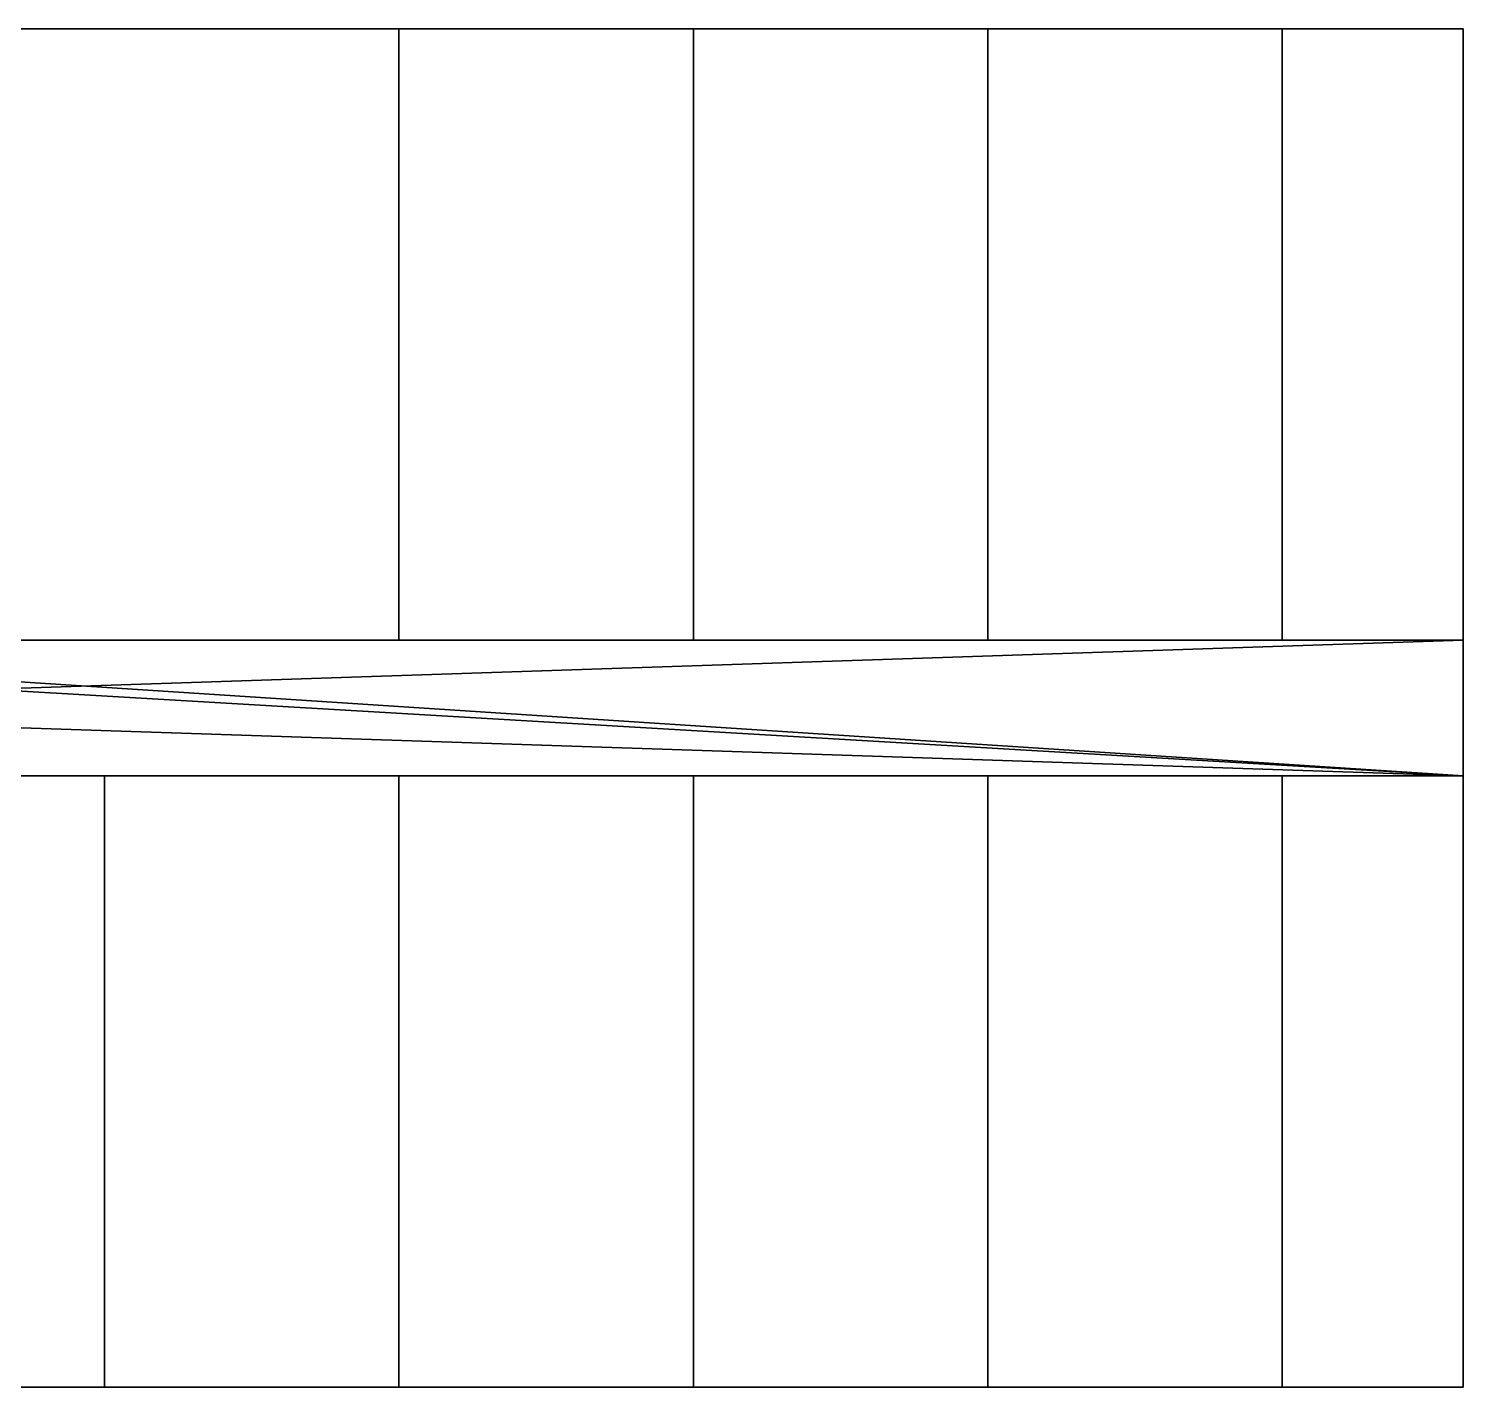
# Model space of a CAD drawing. Header units: metres. Extents: x -23.1 to 54.9, y -1.1 to 18.3.
# Drawn here: x 35.6 to 54.91, y 0.05 to 18.34 of the extents above; entities that cross this region are included whole.
import ezdxf

# ---------------------------------------------------------------- set-up
doc = ezdxf.new("R2010")
doc.units = ezdxf.units.M

msp = doc.modelspace()

# ---------------------------------------------------------------- linework, layer by layer
at = {"layer": 'CORRIDORFLR1', "color": 8}
for points in [[(54.9133, 8.279), (0.0487, 8.279), (0.0487, 10.1078)], [(54.9133, 8.279), (0.0487, 10.1078), (23.8231, 10.1078)], [(26.8711, 10.1078), (54.9133, 8.279), (23.8231, 10.1078)], [(26.8711, 10.1078), (54.9133, 10.1078), (54.9133, 8.279)], [(54.9133, 8.279), (23.8231, 8.279), (0.0487, 8.279)], [(54.9133, 8.279), (26.8711, 8.279), (23.8231, 8.279)]]:
    msp.add_3dface(points, dxfattribs=at)
at = {"layer": 'CORRIDORFLR1', "color": 15}
for points in [[(0.0487, 8.279, 3.3528), (54.9133, 8.279, 3.3528), (54.9133, 10.1078, 3.3528)], [(0.0487, 8.279, 3.3528), (54.9133, 10.1078, 3.3528), (26.8711, 10.1078, 3.3528)]]:
    msp.add_3dface(points, dxfattribs=at)
at = {"layer": 'CORRIDORFLR1', "color": 43}
for points in [[(40.5871, 10.1078, 3.3528), (40.5871, 10.1078), (28.6999, 10.1078), (28.6999, 10.1078, 3.3528)], [(44.5495, 10.1078, 3.3528), (44.5495, 10.1078), (40.5871, 10.1078), (40.5871, 10.1078, 3.3528)], [(48.5119, 10.1078, 3.3528), (48.5119, 10.1078), (44.5495, 10.1078), (44.5495, 10.1078, 3.3528)], [(52.4743, 10.1078, 3.3528), (52.4743, 10.1078), (48.5119, 10.1078), (48.5119, 10.1078, 3.3528)], [(54.9133, 10.1078, 3.3528), (54.9133, 10.1078), (52.4743, 10.1078), (52.4743, 10.1078, 3.3528)], [(54.9133, 8.279, 3.3528), (54.9133, 8.279), (54.9133, 10.1078), (54.9133, 10.1078, 3.3528)], [(26.8711, 8.279, 3.3528), (26.8711, 8.279), (36.6247, 8.279), (36.6247, 8.279, 3.3528)], [(36.6247, 8.279, 3.3528), (36.6247, 8.279), (40.5871, 8.279), (40.5871, 8.279, 3.3528)], [(40.5871, 8.279, 3.3528), (40.5871, 8.279), (44.5495, 8.279), (44.5495, 8.279, 3.3528)], [(44.5495, 8.279, 3.3528), (44.5495, 8.279), (48.5119, 8.279), (48.5119, 8.279, 3.3528)], [(48.5119, 8.279, 3.3528), (48.5119, 8.279), (52.4743, 8.279), (52.4743, 8.279, 3.3528)], [(52.4743, 8.279, 3.3528), (52.4743, 8.279), (54.9133, 8.279), (54.9133, 8.279, 3.3528)]]:
    msp.add_3dface(points, dxfattribs=at)
at = {"layer": 'CORRIDORFLR1', "color": 143}
msp.add_3dface([(54.913, 8.6238, 2.5508), (54.913, 8.6238, 0.1924), (54.913, 9.763, 0.1924), (54.913, 9.763, 2.5508)], dxfattribs=at)
at = {"layer": 'CORRIDORFLR2', "color": 8}
for points in [[(54.9133, 8.279, 3.3528), (0.0487, 8.279, 3.3528), (0.0487, 10.1078, 3.3528)], [(54.9133, 8.279, 3.3528), (0.0487, 10.1078, 3.3528), (23.8231, 10.1078, 3.3528)], [(26.8711, 10.1078, 3.3528), (54.9133, 8.279, 3.3528), (23.8231, 10.1078, 3.3528)], [(26.8711, 10.1078, 3.3528), (54.9133, 10.1078, 3.3528), (54.9133, 8.279, 3.3528)]]:
    msp.add_3dface(points, dxfattribs=at)
at = {"layer": 'CORRIDORFLR2', "color": 15}
for points in [[(0.0487, 8.279, 6.096), (54.9133, 8.279, 6.096), (54.9133, 10.1078, 6.096)], [(0.0487, 8.279, 6.096), (54.9133, 10.1078, 6.096), (26.8711, 10.1078, 6.096)]]:
    msp.add_3dface(points, dxfattribs=at)
at = {"layer": 'CORRIDORFLR2', "color": 43}
for points in [[(48.5119, 10.1078, 6.096), (48.5119, 10.1078, 3.3528), (32.6623, 10.1078, 3.3528), (32.6623, 10.1078, 6.096)], [(52.4743, 10.1078, 6.096), (52.4743, 10.1078, 3.3528), (48.5119, 10.1078, 3.3528), (48.5119, 10.1078, 6.096)], [(54.9133, 10.1078, 6.096), (54.9133, 10.1078, 3.3528), (52.4743, 10.1078, 3.3528), (52.4743, 10.1078, 6.096)], [(54.9133, 8.279, 6.096), (54.9133, 8.279, 3.3528), (54.9133, 10.1078, 3.3528), (54.9133, 10.1078, 6.096)], [(32.6623, 8.279, 6.096), (32.6623, 8.279, 3.3528), (48.5119, 8.279, 3.3528), (48.5119, 8.279, 6.096)], [(48.5119, 8.279, 6.096), (48.5119, 8.279, 3.3528), (52.4743, 8.279, 3.3528), (52.4743, 8.279, 6.096)], [(52.4743, 8.279, 6.096), (52.4743, 8.279, 3.3528), (54.9133, 8.279, 3.3528), (54.9133, 8.279, 6.096)]]:
    msp.add_3dface(points, dxfattribs=at)
at = {"layer": 'CORRIDORFLR2', "color": 143}
msp.add_3dface([(54.913, 8.7317, 5.6128), (54.913, 8.7317, 4.1928), (54.913, 9.6551, 4.1928), (54.913, 9.6551, 5.6128)], dxfattribs=at)
at = {"layer": 'CORRIDORFLR3', "color": 8}
for points in [[(54.9133, 8.279, 6.096), (0.0487, 8.279, 6.096), (0.0487, 10.1078, 6.096)], [(54.9133, 8.279, 6.096), (0.0487, 10.1078, 6.096), (23.8231, 10.1078, 6.096)], [(26.8711, 10.1078, 6.096), (54.9133, 8.279, 6.096), (23.8231, 10.1078, 6.096)], [(26.8711, 10.1078, 6.096), (54.9133, 10.1078, 6.096), (54.9133, 8.279, 6.096)]]:
    msp.add_3dface(points, dxfattribs=at)
at = {"layer": 'CORRIDORFLR3', "color": 15}
for points in [[(0.0487, 8.279, 8.8392), (54.9133, 8.279, 8.8392), (54.9133, 10.1078, 8.8392)], [(0.0487, 8.279, 8.8392), (54.9133, 10.1078, 8.8392), (26.8711, 10.1078, 8.8392)]]:
    msp.add_3dface(points, dxfattribs=at)
at = {"layer": 'CORRIDORFLR3', "color": 43}
for points in [[(48.5119, 10.1078, 8.8392), (48.5119, 10.1078, 6.096), (32.6623, 10.1078, 6.096), (32.6623, 10.1078, 8.8392)], [(52.4743, 10.1078, 8.8392), (52.4743, 10.1078, 6.096), (48.5119, 10.1078, 6.096), (48.5119, 10.1078, 8.8392)], [(54.9133, 10.1078, 8.8392), (54.9133, 10.1078, 6.096), (52.4743, 10.1078, 6.096), (52.4743, 10.1078, 8.8392)], [(54.9133, 8.279, 8.8392), (54.9133, 8.279, 6.096), (54.9133, 10.1078, 6.096), (54.9133, 10.1078, 8.8392)], [(32.6623, 8.279, 8.8392), (32.6623, 8.279, 6.096), (48.5119, 8.279, 6.096), (48.5119, 8.279, 8.8392)], [(48.5119, 8.279, 8.8392), (48.5119, 8.279, 6.096), (52.4743, 8.279, 6.096), (52.4743, 8.279, 8.8392)], [(52.4743, 8.279, 8.8392), (52.4743, 8.279, 6.096), (54.9133, 8.279, 6.096), (54.9133, 8.279, 8.8392)]]:
    msp.add_3dface(points, dxfattribs=at)
at = {"layer": 'CORRIDORFLR3', "color": 143}
msp.add_3dface([(54.913, 8.7317, 8.356), (54.913, 8.7317, 6.936), (54.913, 9.6551, 6.936), (54.913, 9.6551, 8.356)], dxfattribs=at)
at = {"layer": 'CORRIDORFLR4', "color": 8}
for points in [[(54.9133, 8.279, 8.8392), (0.0487, 8.279, 8.8392), (0.0487, 10.1078, 8.8392)], [(54.9133, 8.279, 8.8392), (0.0487, 10.1078, 8.8392), (23.8231, 10.1078, 8.8392)], [(26.8711, 10.1078, 8.8392), (54.9133, 8.279, 8.8392), (23.8231, 10.1078, 8.8392)], [(26.8711, 10.1078, 8.8392), (54.9133, 10.1078, 8.8392), (54.9133, 8.279, 8.8392)]]:
    msp.add_3dface(points, dxfattribs=at)
at = {"layer": 'CORRIDORFLR4', "color": 15}
for points in [[(0.0487, 8.279, 11.5824), (54.9133, 8.279, 11.5824), (54.9133, 10.1078, 11.5824)], [(0.0487, 8.279, 11.5824), (54.9133, 10.1078, 11.5824), (26.8711, 10.1078, 11.5824)]]:
    msp.add_3dface(points, dxfattribs=at)
at = {"layer": 'CORRIDORFLR4', "color": 43}
for points in [[(48.5119, 10.1078, 11.5824), (48.5119, 10.1078, 8.8392), (32.6623, 10.1078, 8.8392), (32.6623, 10.1078, 11.5824)], [(52.4743, 10.1078, 11.5824), (52.4743, 10.1078, 8.8392), (48.5119, 10.1078, 8.8392), (48.5119, 10.1078, 11.5824)], [(54.9133, 10.1078, 11.5824), (54.9133, 10.1078, 8.8392), (52.4743, 10.1078, 8.8392), (52.4743, 10.1078, 11.5824)], [(54.9133, 8.279, 11.5824), (54.9133, 8.279, 8.8392), (54.9133, 10.1078, 8.8392), (54.9133, 10.1078, 11.5824)], [(32.6623, 8.279, 11.5824), (32.6623, 8.279, 8.8392), (48.5119, 8.279, 8.8392), (48.5119, 8.279, 11.5824)], [(48.5119, 8.279, 11.5824), (48.5119, 8.279, 8.8392), (52.4743, 8.279, 8.8392), (52.4743, 8.279, 11.5824)], [(52.4743, 8.279, 11.5824), (52.4743, 8.279, 8.8392), (54.9133, 8.279, 8.8392), (54.9133, 8.279, 11.5824)]]:
    msp.add_3dface(points, dxfattribs=at)
at = {"layer": 'CORRIDORFLR4', "color": 143}
msp.add_3dface([(54.913, 8.7317, 11.0992), (54.913, 8.7317, 9.6792), (54.913, 9.6551, 9.6792), (54.913, 9.6551, 11.0992)], dxfattribs=at)
at = {"layer": 'EMPLOYEELOUNGEFLR1', "color": 43}
for points in [[(40.5871, 18.3374, 3.3528), (40.5871, 18.3374), (40.5871, 10.1078), (40.5871, 10.1078, 3.3528)], [(44.5495, 18.3374, 3.3528), (44.5495, 18.3374), (40.5871, 18.3374), (40.5871, 18.3374, 3.3528)], [(44.5495, 10.1078, 3.3528), (44.5495, 10.1078), (44.5495, 18.3374), (44.5495, 18.3374, 3.3528)], [(40.5871, 10.1078, 3.3528), (40.5871, 10.1078), (44.5495, 10.1078), (44.5495, 10.1078, 3.3528)]]:
    msp.add_3dface(points, dxfattribs=at)
at = {"layer": 'EMPLOYEELOUNGEFLR1', "color": 8}
msp.add_3dface([(44.5495, 10.1078), (40.5871, 10.1078), (40.5871, 18.3374), (44.5495, 18.3374)], dxfattribs=at)
at = {"layer": 'EMPLOYEELOUNGEFLR1', "color": 15}
msp.add_3dface([(40.5871, 10.1078, 3.3528), (44.5495, 10.1078, 3.3528), (44.5495, 18.3374, 3.3528), (40.5871, 18.3374, 3.3528)], dxfattribs=at)
at = {"layer": 'EMPLOYEELOUNGEFLR1', "color": 143}
msp.add_3dface([(43.138, 18.3374, 2.3984), (43.138, 18.3374, 0.9544), (41.999, 18.3374, 0.9544), (41.999, 18.3374, 2.3984)], dxfattribs=at)
at = {"layer": 'GUESTROOM101', "color": 43}
for points in [[(44.5495, 8.279, 3.3528), (44.5495, 8.279), (40.5871, 8.279), (40.5871, 8.279, 3.3528)], [(40.5871, 8.279, 3.3528), (40.5871, 8.279), (40.5871, 0.0488), (40.5871, 0.0488, 3.3528)], [(44.5495, 0.0488, 3.3528), (44.5495, 0.0488), (44.5495, 8.279), (44.5495, 8.279, 3.3528)], [(40.5871, 0.0488, 3.3528), (40.5871, 0.0488), (44.5495, 0.0488), (44.5495, 0.0488, 3.3528)]]:
    msp.add_3dface(points, dxfattribs=at)
at = {"layer": 'GUESTROOM101', "color": 8}
msp.add_3dface([(44.5495, 0.0488), (40.5871, 0.0488), (40.5871, 8.279), (44.5495, 8.279)], dxfattribs=at)
at = {"layer": 'GUESTROOM101', "color": 15}
msp.add_3dface([(40.5871, 0.0488, 3.3528), (44.5495, 0.0488, 3.3528), (44.5495, 8.279, 3.3528), (40.5871, 8.279, 3.3528)], dxfattribs=at)
at = {"layer": 'GUESTROOM101', "color": 143}
msp.add_3dface([(41.999, 0.0488, 2.3984), (41.999, 0.0488, 0.9544), (43.138, 0.0488, 0.9544), (43.138, 0.0488, 2.3984)], dxfattribs=at)
at = {"layer": 'GUESTROOM102', "color": 43}
for points in [[(48.5119, 8.279, 3.3528), (48.5119, 8.279), (44.5495, 8.279), (44.5495, 8.279, 3.3528)], [(44.5495, 8.279, 3.3528), (44.5495, 8.279), (44.5495, 0.0488), (44.5495, 0.0488, 3.3528)], [(48.5119, 0.0488, 3.3528), (48.5119, 0.0488), (48.5119, 8.279), (48.5119, 8.279, 3.3528)], [(44.5495, 0.0488, 3.3528), (44.5495, 0.0488), (48.5119, 0.0488), (48.5119, 0.0488, 3.3528)]]:
    msp.add_3dface(points, dxfattribs=at)
at = {"layer": 'GUESTROOM102', "color": 8}
msp.add_3dface([(48.5119, 0.0488), (44.5495, 0.0488), (44.5495, 8.279), (48.5119, 8.279)], dxfattribs=at)
at = {"layer": 'GUESTROOM102', "color": 15}
msp.add_3dface([(44.5495, 0.0488, 3.3528), (48.5119, 0.0488, 3.3528), (48.5119, 8.279, 3.3528), (44.5495, 8.279, 3.3528)], dxfattribs=at)
at = {"layer": 'GUESTROOM102', "color": 143}
msp.add_3dface([(45.961, 0.0488, 2.3984), (45.961, 0.0488, 0.9544), (47.1, 0.0488, 0.9544), (47.1, 0.0488, 2.3984)], dxfattribs=at)
at = {"layer": 'GUESTROOM103', "color": 43}
for points in [[(52.4743, 8.279, 3.3528), (52.4743, 8.279), (48.5119, 8.279), (48.5119, 8.279, 3.3528)], [(48.5119, 8.279, 3.3528), (48.5119, 8.279), (48.5119, 0.0488), (48.5119, 0.0488, 3.3528)], [(52.4743, 0.0488, 3.3528), (52.4743, 0.0488), (52.4743, 8.279), (52.4743, 8.279, 3.3528)], [(48.5119, 0.0488, 3.3528), (48.5119, 0.0488), (52.4743, 0.0488), (52.4743, 0.0488, 3.3528)]]:
    msp.add_3dface(points, dxfattribs=at)
at = {"layer": 'GUESTROOM103', "color": 8}
msp.add_3dface([(52.4743, 0.0488), (48.5119, 0.0488), (48.5119, 8.279), (52.4743, 8.279)], dxfattribs=at)
at = {"layer": 'GUESTROOM103', "color": 15}
msp.add_3dface([(48.5119, 0.0488, 3.3528), (52.4743, 0.0488, 3.3528), (52.4743, 8.279, 3.3528), (48.5119, 8.279, 3.3528)], dxfattribs=at)
at = {"layer": 'GUESTROOM103', "color": 143}
msp.add_3dface([(49.923, 0.0488, 2.3984), (49.923, 0.0488, 0.9544), (51.063, 0.0488, 0.9544), (51.063, 0.0488, 2.3984)], dxfattribs=at)
at = {"layer": 'GUESTROOM104', "color": 43}
for points in [[(48.5119, 18.3374, 3.3528), (48.5119, 18.3374), (48.5119, 10.1078), (48.5119, 10.1078, 3.3528)], [(52.4743, 18.3374, 3.3528), (52.4743, 18.3374), (48.5119, 18.3374), (48.5119, 18.3374, 3.3528)], [(52.4743, 10.1078, 3.3528), (52.4743, 10.1078), (52.4743, 18.3374), (52.4743, 18.3374, 3.3528)], [(48.5119, 10.1078, 3.3528), (48.5119, 10.1078), (52.4743, 10.1078), (52.4743, 10.1078, 3.3528)]]:
    msp.add_3dface(points, dxfattribs=at)
at = {"layer": 'GUESTROOM104', "color": 8}
msp.add_3dface([(52.4743, 10.1078), (48.5119, 10.1078), (48.5119, 18.3374), (52.4743, 18.3374)], dxfattribs=at)
at = {"layer": 'GUESTROOM104', "color": 15}
msp.add_3dface([(48.5119, 10.1078, 3.3528), (52.4743, 10.1078, 3.3528), (52.4743, 18.3374, 3.3528), (48.5119, 18.3374, 3.3528)], dxfattribs=at)
at = {"layer": 'GUESTROOM104', "color": 143}
msp.add_3dface([(51.063, 18.3374, 2.3984), (51.063, 18.3374, 0.9544), (49.923, 18.3374, 0.9544), (49.923, 18.3374, 2.3984)], dxfattribs=at)
at = {"layer": 'GUESTROOM105', "color": 43}
for points in [[(44.5495, 18.3374, 3.3528), (44.5495, 18.3374), (44.5495, 10.1078), (44.5495, 10.1078, 3.3528)], [(48.5119, 18.3374, 3.3528), (48.5119, 18.3374), (44.5495, 18.3374), (44.5495, 18.3374, 3.3528)], [(48.5119, 10.1078, 3.3528), (48.5119, 10.1078), (48.5119, 18.3374), (48.5119, 18.3374, 3.3528)], [(44.5495, 10.1078, 3.3528), (44.5495, 10.1078), (48.5119, 10.1078), (48.5119, 10.1078, 3.3528)]]:
    msp.add_3dface(points, dxfattribs=at)
at = {"layer": 'GUESTROOM105', "color": 8}
msp.add_3dface([(48.5119, 10.1078), (44.5495, 10.1078), (44.5495, 18.3374), (48.5119, 18.3374)], dxfattribs=at)
at = {"layer": 'GUESTROOM105', "color": 15}
msp.add_3dface([(44.5495, 10.1078, 3.3528), (48.5119, 10.1078, 3.3528), (48.5119, 18.3374, 3.3528), (44.5495, 18.3374, 3.3528)], dxfattribs=at)
at = {"layer": 'GUESTROOM105', "color": 143}
msp.add_3dface([(47.1, 18.3374, 2.3984), (47.1, 18.3374, 0.9544), (45.961, 18.3374, 0.9544), (45.961, 18.3374, 2.3984)], dxfattribs=at)
at = {"layer": 'GUESTROOM209_212', "color": 43}
for points in [[(48.5119, 8.279, 6.096), (48.5119, 8.279, 3.3528), (32.6623, 8.279, 3.3528), (32.6623, 8.279, 6.096)], [(48.5119, 0.0488, 6.096), (48.5119, 0.0488, 3.3528), (48.5119, 8.279, 3.3528), (48.5119, 8.279, 6.096)], [(32.6623, 0.0488, 6.096), (32.6623, 0.0488, 3.3528), (48.5119, 0.0488, 3.3528), (48.5119, 0.0488, 6.096)]]:
    msp.add_3dface(points, dxfattribs=at)
at = {"layer": 'GUESTROOM209_212', "color": 8}
for points in [[(36.6247, 0.0488, 3.3528), (32.6623, 0.0488, 3.3528), (32.6623, 8.279, 3.3528), (36.6247, 8.279, 3.3528)], [(40.5871, 0.0488, 3.3528), (36.6247, 0.0488, 3.3528), (36.6247, 8.279, 3.3528), (40.5871, 8.279, 3.3528)], [(44.5495, 0.0488, 3.3528), (40.5871, 0.0488, 3.3528), (40.5871, 8.279, 3.3528), (44.5495, 8.279, 3.3528)], [(48.5119, 0.0488, 3.3528), (44.5495, 0.0488, 3.3528), (44.5495, 8.279, 3.3528), (48.5119, 8.279, 3.3528)]]:
    msp.add_3dface(points, dxfattribs=at)
at = {"layer": 'GUESTROOM209_212', "color": 15}
msp.add_3dface([(32.6623, 0.0488, 6.096), (48.5119, 0.0488, 6.096), (48.5119, 8.279, 6.096), (32.6623, 8.279, 6.096)], dxfattribs=at)
at = {"layer": 'GUESTROOM209_212', "color": 143}
for points in [[(38.036, 0.0488, 5.4464), (38.036, 0.0488, 4.0024), (39.175, 0.0488, 4.0024), (39.175, 0.0488, 5.4464)], [(41.999, 0.0488, 5.4464), (41.999, 0.0488, 4.0024), (43.138, 0.0488, 4.0024), (43.138, 0.0488, 5.4464)], [(45.961, 0.0488, 5.4464), (45.961, 0.0488, 4.0024), (47.1, 0.0488, 4.0024), (47.1, 0.0488, 5.4464)]]:
    msp.add_3dface(points, dxfattribs=at)
at = {"layer": 'GUESTROOM213', "color": 43}
for points in [[(52.4743, 8.279, 6.096), (52.4743, 8.279, 3.3528), (48.5119, 8.279, 3.3528), (48.5119, 8.279, 6.096)], [(48.5119, 8.279, 6.096), (48.5119, 8.279, 3.3528), (48.5119, 0.0488, 3.3528), (48.5119, 0.0488, 6.096)], [(52.4743, 0.0488, 6.096), (52.4743, 0.0488, 3.3528), (52.4743, 8.279, 3.3528), (52.4743, 8.279, 6.096)], [(48.5119, 0.0488, 6.096), (48.5119, 0.0488, 3.3528), (52.4743, 0.0488, 3.3528), (52.4743, 0.0488, 6.096)]]:
    msp.add_3dface(points, dxfattribs=at)
at = {"layer": 'GUESTROOM213', "color": 8}
msp.add_3dface([(52.4743, 0.0488, 3.3528), (48.5119, 0.0488, 3.3528), (48.5119, 8.279, 3.3528), (52.4743, 8.279, 3.3528)], dxfattribs=at)
at = {"layer": 'GUESTROOM213', "color": 15}
msp.add_3dface([(48.5119, 0.0488, 6.096), (52.4743, 0.0488, 6.096), (52.4743, 8.279, 6.096), (48.5119, 8.279, 6.096)], dxfattribs=at)
at = {"layer": 'GUESTROOM213', "color": 143}
msp.add_3dface([(49.923, 0.0488, 5.4464), (49.923, 0.0488, 4.0024), (51.063, 0.0488, 4.0024), (51.063, 0.0488, 5.4464)], dxfattribs=at)
at = {"layer": 'GUESTROOM214', "color": 43}
for points in [[(48.5119, 18.3374, 6.096), (48.5119, 18.3374, 3.3528), (48.5119, 10.1078, 3.3528), (48.5119, 10.1078, 6.096)], [(52.4743, 18.3374, 6.096), (52.4743, 18.3374, 3.3528), (48.5119, 18.3374, 3.3528), (48.5119, 18.3374, 6.096)], [(52.4743, 10.1078, 6.096), (52.4743, 10.1078, 3.3528), (52.4743, 18.3374, 3.3528), (52.4743, 18.3374, 6.096)], [(48.5119, 10.1078, 6.096), (48.5119, 10.1078, 3.3528), (52.4743, 10.1078, 3.3528), (52.4743, 10.1078, 6.096)]]:
    msp.add_3dface(points, dxfattribs=at)
at = {"layer": 'GUESTROOM214', "color": 8}
msp.add_3dface([(52.4743, 10.1078, 3.3528), (48.5119, 10.1078, 3.3528), (48.5119, 18.3374, 3.3528), (52.4743, 18.3374, 3.3528)], dxfattribs=at)
at = {"layer": 'GUESTROOM214', "color": 15}
msp.add_3dface([(48.5119, 10.1078, 6.096), (52.4743, 10.1078, 6.096), (52.4743, 18.3374, 6.096), (48.5119, 18.3374, 6.096)], dxfattribs=at)
at = {"layer": 'GUESTROOM214', "color": 143}
msp.add_3dface([(51.063, 18.3374, 5.4464), (51.063, 18.3374, 4.0024), (49.923, 18.3374, 4.0024), (49.923, 18.3374, 5.4464)], dxfattribs=at)
at = {"layer": 'GUESTROOM215_218', "color": 43}
for points in [[(48.5119, 18.3374, 6.096), (48.5119, 18.3374, 3.3528), (32.6623, 18.3374, 3.3528), (32.6623, 18.3374, 6.096)], [(48.5119, 10.1078, 6.096), (48.5119, 10.1078, 3.3528), (48.5119, 18.3374, 3.3528), (48.5119, 18.3374, 6.096)], [(32.6623, 10.1078, 6.096), (32.6623, 10.1078, 3.3528), (48.5119, 10.1078, 3.3528), (48.5119, 10.1078, 6.096)]]:
    msp.add_3dface(points, dxfattribs=at)
at = {"layer": 'GUESTROOM215_218', "color": 8}
for points in [[(40.5871, 10.1078, 3.3528), (32.6623, 10.1078, 3.3528), (32.6623, 18.3374, 3.3528), (40.5871, 18.3374, 3.3528)], [(44.5495, 10.1078, 3.3528), (40.5871, 10.1078, 3.3528), (40.5871, 18.3374, 3.3528), (44.5495, 18.3374, 3.3528)], [(48.5119, 10.1078, 3.3528), (44.5495, 10.1078, 3.3528), (44.5495, 18.3374, 3.3528), (48.5119, 18.3374, 3.3528)]]:
    msp.add_3dface(points, dxfattribs=at)
at = {"layer": 'GUESTROOM215_218', "color": 15}
msp.add_3dface([(32.6623, 10.1078, 6.096), (48.5119, 10.1078, 6.096), (48.5119, 18.3374, 6.096), (32.6623, 18.3374, 6.096)], dxfattribs=at)
at = {"layer": 'GUESTROOM215_218', "color": 143}
for points in [[(39.175, 18.3374, 5.4464), (39.175, 18.3374, 4.0024), (38.036, 18.3374, 4.0024), (38.036, 18.3374, 5.4464)], [(43.138, 18.3374, 5.4464), (43.138, 18.3374, 4.0024), (41.999, 18.3374, 4.0024), (41.999, 18.3374, 5.4464)], [(47.1, 18.3374, 5.4464), (47.1, 18.3374, 4.0024), (45.961, 18.3374, 4.0024), (45.961, 18.3374, 5.4464)]]:
    msp.add_3dface(points, dxfattribs=at)
at = {"layer": 'GUESTROOM309_312', "color": 43}
for points in [[(48.5119, 8.279, 8.8392), (48.5119, 8.279, 6.096), (32.6623, 8.279, 6.096), (32.6623, 8.279, 8.8392)], [(48.5119, 0.0488, 8.8392), (48.5119, 0.0488, 6.096), (48.5119, 8.279, 6.096), (48.5119, 8.279, 8.8392)], [(32.6623, 0.0488, 8.8392), (32.6623, 0.0488, 6.096), (48.5119, 0.0488, 6.096), (48.5119, 0.0488, 8.8392)]]:
    msp.add_3dface(points, dxfattribs=at)
at = {"layer": 'GUESTROOM309_312', "color": 8}
msp.add_3dface([(48.5119, 0.0488, 6.096), (32.6623, 0.0488, 6.096), (32.6623, 8.279, 6.096), (48.5119, 8.279, 6.096)], dxfattribs=at)
at = {"layer": 'GUESTROOM309_312', "color": 15}
msp.add_3dface([(32.6623, 0.0488, 8.8392), (48.5119, 0.0488, 8.8392), (48.5119, 8.279, 8.8392), (32.6623, 8.279, 8.8392)], dxfattribs=at)
at = {"layer": 'GUESTROOM309_312', "color": 143}
for points in [[(38.036, 0.0488, 8.1896), (38.036, 0.0488, 6.7456), (39.175, 0.0488, 6.7456), (39.175, 0.0488, 8.1896)], [(41.999, 0.0488, 8.1896), (41.999, 0.0488, 6.7456), (43.138, 0.0488, 6.7456), (43.138, 0.0488, 8.1896)], [(45.961, 0.0488, 8.1896), (45.961, 0.0488, 6.7456), (47.1, 0.0488, 6.7456), (47.1, 0.0488, 8.1896)]]:
    msp.add_3dface(points, dxfattribs=at)
at = {"layer": 'GUESTROOM313', "color": 43}
for points in [[(52.4743, 8.279, 8.8392), (52.4743, 8.279, 6.096), (48.5119, 8.279, 6.096), (48.5119, 8.279, 8.8392)], [(48.5119, 8.279, 8.8392), (48.5119, 8.279, 6.096), (48.5119, 0.0488, 6.096), (48.5119, 0.0488, 8.8392)], [(52.4743, 0.0488, 8.8392), (52.4743, 0.0488, 6.096), (52.4743, 8.279, 6.096), (52.4743, 8.279, 8.8392)], [(48.5119, 0.0488, 8.8392), (48.5119, 0.0488, 6.096), (52.4743, 0.0488, 6.096), (52.4743, 0.0488, 8.8392)]]:
    msp.add_3dface(points, dxfattribs=at)
at = {"layer": 'GUESTROOM313', "color": 8}
msp.add_3dface([(52.4743, 0.0488, 6.096), (48.5119, 0.0488, 6.096), (48.5119, 8.279, 6.096), (52.4743, 8.279, 6.096)], dxfattribs=at)
at = {"layer": 'GUESTROOM313', "color": 15}
msp.add_3dface([(48.5119, 0.0488, 8.8392), (52.4743, 0.0488, 8.8392), (52.4743, 8.279, 8.8392), (48.5119, 8.279, 8.8392)], dxfattribs=at)
at = {"layer": 'GUESTROOM313', "color": 143}
msp.add_3dface([(49.923, 0.0488, 8.1896), (49.923, 0.0488, 6.7456), (51.063, 0.0488, 6.7456), (51.063, 0.0488, 8.1896)], dxfattribs=at)
at = {"layer": 'GUESTROOM314', "color": 43}
for points in [[(48.5119, 18.3374, 8.8392), (48.5119, 18.3374, 6.096), (48.5119, 10.1078, 6.096), (48.5119, 10.1078, 8.8392)], [(52.4743, 18.3374, 8.8392), (52.4743, 18.3374, 6.096), (48.5119, 18.3374, 6.096), (48.5119, 18.3374, 8.8392)], [(52.4743, 10.1078, 8.8392), (52.4743, 10.1078, 6.096), (52.4743, 18.3374, 6.096), (52.4743, 18.3374, 8.8392)], [(48.5119, 10.1078, 8.8392), (48.5119, 10.1078, 6.096), (52.4743, 10.1078, 6.096), (52.4743, 10.1078, 8.8392)]]:
    msp.add_3dface(points, dxfattribs=at)
at = {"layer": 'GUESTROOM314', "color": 8}
msp.add_3dface([(52.4743, 10.1078, 6.096), (48.5119, 10.1078, 6.096), (48.5119, 18.3374, 6.096), (52.4743, 18.3374, 6.096)], dxfattribs=at)
at = {"layer": 'GUESTROOM314', "color": 15}
msp.add_3dface([(48.5119, 10.1078, 8.8392), (52.4743, 10.1078, 8.8392), (52.4743, 18.3374, 8.8392), (48.5119, 18.3374, 8.8392)], dxfattribs=at)
at = {"layer": 'GUESTROOM314', "color": 143}
msp.add_3dface([(51.063, 18.3374, 8.1896), (51.063, 18.3374, 6.7456), (49.923, 18.3374, 6.7456), (49.923, 18.3374, 8.1896)], dxfattribs=at)
at = {"layer": 'GUESTROOM315_318', "color": 43}
for points in [[(48.5119, 18.3374, 8.8392), (48.5119, 18.3374, 6.096), (32.6623, 18.3374, 6.096), (32.6623, 18.3374, 8.8392)], [(48.5119, 10.1078, 8.8392), (48.5119, 10.1078, 6.096), (48.5119, 18.3374, 6.096), (48.5119, 18.3374, 8.8392)], [(32.6623, 10.1078, 8.8392), (32.6623, 10.1078, 6.096), (48.5119, 10.1078, 6.096), (48.5119, 10.1078, 8.8392)]]:
    msp.add_3dface(points, dxfattribs=at)
at = {"layer": 'GUESTROOM315_318', "color": 8}
msp.add_3dface([(48.5119, 10.1078, 6.096), (32.6623, 10.1078, 6.096), (32.6623, 18.3374, 6.096), (48.5119, 18.3374, 6.096)], dxfattribs=at)
at = {"layer": 'GUESTROOM315_318', "color": 15}
msp.add_3dface([(32.6623, 10.1078, 8.8392), (48.5119, 10.1078, 8.8392), (48.5119, 18.3374, 8.8392), (32.6623, 18.3374, 8.8392)], dxfattribs=at)
at = {"layer": 'GUESTROOM315_318', "color": 143}
for points in [[(39.175, 18.3374, 8.1896), (39.175, 18.3374, 6.7456), (38.036, 18.3374, 6.7456), (38.036, 18.3374, 8.1896)], [(43.138, 18.3374, 8.1896), (43.138, 18.3374, 6.7456), (41.999, 18.3374, 6.7456), (41.999, 18.3374, 8.1896)], [(47.1, 18.3374, 8.1896), (47.1, 18.3374, 6.7456), (45.961, 18.3374, 6.7456), (45.961, 18.3374, 8.1896)]]:
    msp.add_3dface(points, dxfattribs=at)
at = {"layer": 'GUESTROOM409_412', "color": 43}
for points in [[(48.5119, 8.279, 11.5824), (48.5119, 8.279, 8.8392), (32.6623, 8.279, 8.8392), (32.6623, 8.279, 11.5824)], [(48.5119, 0.0488, 11.5824), (48.5119, 0.0488, 8.8392), (48.5119, 8.279, 8.8392), (48.5119, 8.279, 11.5824)], [(32.6623, 0.0488, 11.5824), (32.6623, 0.0488, 8.8392), (48.5119, 0.0488, 8.8392), (48.5119, 0.0488, 11.5824)]]:
    msp.add_3dface(points, dxfattribs=at)
at = {"layer": 'GUESTROOM409_412', "color": 8}
msp.add_3dface([(48.5119, 0.0488, 8.8392), (32.6623, 0.0488, 8.8392), (32.6623, 8.279, 8.8392), (48.5119, 8.279, 8.8392)], dxfattribs=at)
at = {"layer": 'GUESTROOM409_412', "color": 15}
msp.add_3dface([(32.6623, 0.0488, 11.5824), (48.5119, 0.0488, 11.5824), (48.5119, 8.279, 11.5824), (32.6623, 8.279, 11.5824)], dxfattribs=at)
at = {"layer": 'GUESTROOM409_412', "color": 143}
for points in [[(38.036, 0.0488, 10.9328), (38.036, 0.0488, 9.4888), (39.175, 0.0488, 9.4888), (39.175, 0.0488, 10.9328)], [(41.999, 0.0488, 10.9328), (41.999, 0.0488, 9.4888), (43.138, 0.0488, 9.4888), (43.138, 0.0488, 10.9328)], [(45.961, 0.0488, 10.9328), (45.961, 0.0488, 9.4888), (47.1, 0.0488, 9.4888), (47.1, 0.0488, 10.9328)]]:
    msp.add_3dface(points, dxfattribs=at)
at = {"layer": 'GUESTROOM413', "color": 43}
for points in [[(52.4743, 8.279, 11.5824), (52.4743, 8.279, 8.8392), (48.5119, 8.279, 8.8392), (48.5119, 8.279, 11.5824)], [(48.5119, 8.279, 11.5824), (48.5119, 8.279, 8.8392), (48.5119, 0.0488, 8.8392), (48.5119, 0.0488, 11.5824)], [(52.4743, 0.0488, 11.5824), (52.4743, 0.0488, 8.8392), (52.4743, 8.279, 8.8392), (52.4743, 8.279, 11.5824)], [(48.5119, 0.0488, 11.5824), (48.5119, 0.0488, 8.8392), (52.4743, 0.0488, 8.8392), (52.4743, 0.0488, 11.5824)]]:
    msp.add_3dface(points, dxfattribs=at)
at = {"layer": 'GUESTROOM413', "color": 8}
msp.add_3dface([(52.4743, 0.0488, 8.8392), (48.5119, 0.0488, 8.8392), (48.5119, 8.279, 8.8392), (52.4743, 8.279, 8.8392)], dxfattribs=at)
at = {"layer": 'GUESTROOM413', "color": 15}
msp.add_3dface([(48.5119, 0.0488, 11.5824), (52.4743, 0.0488, 11.5824), (52.4743, 8.279, 11.5824), (48.5119, 8.279, 11.5824)], dxfattribs=at)
at = {"layer": 'GUESTROOM413', "color": 143}
msp.add_3dface([(49.923, 0.0488, 10.9328), (49.923, 0.0488, 9.4888), (51.063, 0.0488, 9.4888), (51.063, 0.0488, 10.9328)], dxfattribs=at)
at = {"layer": 'GUESTROOM414', "color": 43}
for points in [[(48.5119, 18.3374, 11.5824), (48.5119, 18.3374, 8.8392), (48.5119, 10.1078, 8.8392), (48.5119, 10.1078, 11.5824)], [(52.4743, 18.3374, 11.5824), (52.4743, 18.3374, 8.8392), (48.5119, 18.3374, 8.8392), (48.5119, 18.3374, 11.5824)], [(52.4743, 10.1078, 11.5824), (52.4743, 10.1078, 8.8392), (52.4743, 18.3374, 8.8392), (52.4743, 18.3374, 11.5824)], [(48.5119, 10.1078, 11.5824), (48.5119, 10.1078, 8.8392), (52.4743, 10.1078, 8.8392), (52.4743, 10.1078, 11.5824)]]:
    msp.add_3dface(points, dxfattribs=at)
at = {"layer": 'GUESTROOM414', "color": 8}
msp.add_3dface([(52.4743, 10.1078, 8.8392), (48.5119, 10.1078, 8.8392), (48.5119, 18.3374, 8.8392), (52.4743, 18.3374, 8.8392)], dxfattribs=at)
at = {"layer": 'GUESTROOM414', "color": 15}
msp.add_3dface([(48.5119, 10.1078, 11.5824), (52.4743, 10.1078, 11.5824), (52.4743, 18.3374, 11.5824), (48.5119, 18.3374, 11.5824)], dxfattribs=at)
at = {"layer": 'GUESTROOM414', "color": 143}
msp.add_3dface([(51.063, 18.3374, 10.9328), (51.063, 18.3374, 9.4888), (49.923, 18.3374, 9.4888), (49.923, 18.3374, 10.9328)], dxfattribs=at)
at = {"layer": 'GUESTROOM415_418', "color": 43}
for points in [[(48.5119, 18.3374, 11.5824), (48.5119, 18.3374, 8.8392), (32.6623, 18.3374, 8.8392), (32.6623, 18.3374, 11.5824)], [(48.5119, 10.1078, 11.5824), (48.5119, 10.1078, 8.8392), (48.5119, 18.3374, 8.8392), (48.5119, 18.3374, 11.5824)], [(32.6623, 10.1078, 11.5824), (32.6623, 10.1078, 8.8392), (48.5119, 10.1078, 8.8392), (48.5119, 10.1078, 11.5824)]]:
    msp.add_3dface(points, dxfattribs=at)
at = {"layer": 'GUESTROOM415_418', "color": 8}
msp.add_3dface([(48.5119, 10.1078, 8.8392), (32.6623, 10.1078, 8.8392), (32.6623, 18.3374, 8.8392), (48.5119, 18.3374, 8.8392)], dxfattribs=at)
at = {"layer": 'GUESTROOM415_418', "color": 15}
msp.add_3dface([(32.6623, 10.1078, 11.5824), (48.5119, 10.1078, 11.5824), (48.5119, 18.3374, 11.5824), (32.6623, 18.3374, 11.5824)], dxfattribs=at)
at = {"layer": 'GUESTROOM415_418', "color": 143}
for points in [[(39.175, 18.3374, 10.9328), (39.175, 18.3374, 9.4888), (38.036, 18.3374, 9.4888), (38.036, 18.3374, 10.9328)], [(43.138, 18.3374, 10.9328), (43.138, 18.3374, 9.4888), (41.999, 18.3374, 9.4888), (41.999, 18.3374, 10.9328)], [(47.1, 18.3374, 10.9328), (47.1, 18.3374, 9.4888), (45.961, 18.3374, 9.4888), (45.961, 18.3374, 10.9328)]]:
    msp.add_3dface(points, dxfattribs=at)
at = {"layer": 'LAUNDRYROOMFLR1', "color": 43}
for points in [[(40.5871, 18.3374, 3.3528), (40.5871, 18.3374), (28.6999, 18.3374), (28.6999, 18.3374, 3.3528)], [(40.5871, 10.1078, 3.3528), (40.5871, 10.1078), (40.5871, 18.3374), (40.5871, 18.3374, 3.3528)], [(28.6999, 10.1078, 3.3528), (28.6999, 10.1078), (40.5871, 10.1078), (40.5871, 10.1078, 3.3528)]]:
    msp.add_3dface(points, dxfattribs=at)
at = {"layer": 'LAUNDRYROOMFLR1', "color": 8}
msp.add_3dface([(40.5871, 10.1078), (28.6999, 10.1078), (28.6999, 18.3374), (40.5871, 18.3374)], dxfattribs=at)
at = {"layer": 'LAUNDRYROOMFLR1', "color": 15}
msp.add_3dface([(32.6623, 10.1078, 3.3528), (40.5871, 10.1078, 3.3528), (40.5871, 18.3374, 3.3528), (32.6623, 18.3374, 3.3528)], dxfattribs=at)
at = {"layer": 'LAUNDRYROOMFLR1', "color": 143}
msp.add_3dface([(39.175, 18.3374, 2.3984), (39.175, 18.3374, 0.9544), (38.036, 18.3374, 0.9544), (38.036, 18.3374, 2.3984)], dxfattribs=at)
at = {"layer": 'MECHANICALROOMFLR1', "color": 43}
for points in [[(40.5871, 8.279, 3.3528), (40.5871, 8.279), (36.6247, 8.279), (36.6247, 8.279, 3.3528)], [(36.6247, 8.279, 3.3528), (36.6247, 8.279), (36.6247, 0.0488), (36.6247, 0.0488, 3.3528)], [(40.5871, 0.0488, 3.3528), (40.5871, 0.0488), (40.5871, 8.279), (40.5871, 8.279, 3.3528)], [(36.6247, 0.0488, 3.3528), (36.6247, 0.0488), (40.5871, 0.0488), (40.5871, 0.0488, 3.3528)]]:
    msp.add_3dface(points, dxfattribs=at)
at = {"layer": 'MECHANICALROOMFLR1', "color": 8}
msp.add_3dface([(40.5871, 0.0488), (36.6247, 0.0488), (36.6247, 8.279), (40.5871, 8.279)], dxfattribs=at)
at = {"layer": 'MECHANICALROOMFLR1', "color": 15}
msp.add_3dface([(36.6247, 0.0488, 3.3528), (40.5871, 0.0488, 3.3528), (40.5871, 8.279, 3.3528), (36.6247, 8.279, 3.3528)], dxfattribs=at)
at = {"layer": 'MEETINGROOMFLR1', "color": 43}
for points in [[(36.6247, 8.279, 3.3528), (36.6247, 8.279), (26.8711, 8.279), (26.8711, 8.279, 3.3528)], [(36.6247, 0.0488, 3.3528), (36.6247, 0.0488), (36.6247, 8.279), (36.6247, 8.279, 3.3528)], [(26.8711, 0.0488, 3.3528), (26.8711, 0.0488), (36.6247, 0.0488), (36.6247, 0.0488, 3.3528)]]:
    msp.add_3dface(points, dxfattribs=at)
at = {"layer": 'MEETINGROOMFLR1', "color": 8}
msp.add_3dface([(36.6247, 0.0488), (26.8711, 0.0488), (26.8711, 8.279), (36.6247, 8.279)], dxfattribs=at)
at = {"layer": 'MEETINGROOMFLR1', "color": 15}
msp.add_3dface([(32.6623, 0.0488, 3.3528), (36.6247, 0.0488, 3.3528), (36.6247, 8.279, 3.3528), (32.6623, 8.279, 3.3528)], dxfattribs=at)
at = {"layer": 'REARSTAIRSFLR1', "color": 43}
for points in [[(52.4743, 18.3374, 3.3528), (52.4743, 18.3374), (52.4743, 10.1078), (52.4743, 10.1078, 3.3528)], [(54.9133, 18.3374, 3.3528), (54.9133, 18.3374), (52.4743, 18.3374), (52.4743, 18.3374, 3.3528)], [(54.9133, 10.1078, 3.3528), (54.9133, 10.1078), (54.9133, 18.3374), (54.9133, 18.3374, 3.3528)], [(52.4743, 10.1078, 3.3528), (52.4743, 10.1078), (54.9133, 10.1078), (54.9133, 10.1078, 3.3528)]]:
    msp.add_3dface(points, dxfattribs=at)
at = {"layer": 'REARSTAIRSFLR1', "color": 8}
msp.add_3dface([(54.9133, 10.1078), (52.4743, 10.1078), (52.4743, 18.3374), (54.9133, 18.3374)], dxfattribs=at)
at = {"layer": 'REARSTAIRSFLR1', "color": 15}
msp.add_3dface([(52.4743, 10.1078, 3.3528), (54.9133, 10.1078, 3.3528), (54.9133, 18.3374, 3.3528), (52.4743, 18.3374, 3.3528)], dxfattribs=at)
at = {"layer": 'REARSTAIRSFLR2', "color": 43}
for points in [[(52.4743, 18.3374, 6.096), (52.4743, 18.3374, 3.3528), (52.4743, 10.1078, 3.3528), (52.4743, 10.1078, 6.096)], [(54.9133, 18.3374, 6.096), (54.9133, 18.3374, 3.3528), (52.4743, 18.3374, 3.3528), (52.4743, 18.3374, 6.096)], [(54.9133, 10.1078, 6.096), (54.9133, 10.1078, 3.3528), (54.9133, 18.3374, 3.3528), (54.9133, 18.3374, 6.096)], [(52.4743, 10.1078, 6.096), (52.4743, 10.1078, 3.3528), (54.9133, 10.1078, 3.3528), (54.9133, 10.1078, 6.096)]]:
    msp.add_3dface(points, dxfattribs=at)
at = {"layer": 'REARSTAIRSFLR2', "color": 8}
msp.add_3dface([(54.9133, 10.1078, 3.3528), (52.4743, 10.1078, 3.3528), (52.4743, 18.3374, 3.3528), (54.9133, 18.3374, 3.3528)], dxfattribs=at)
at = {"layer": 'REARSTAIRSFLR2', "color": 15}
msp.add_3dface([(52.4743, 10.1078, 6.096), (54.9133, 10.1078, 6.096), (54.9133, 18.3374, 6.096), (52.4743, 18.3374, 6.096)], dxfattribs=at)
at = {"layer": 'REARSTAIRSFLR3', "color": 43}
for points in [[(52.4743, 18.3374, 8.8392), (52.4743, 18.3374, 6.096), (52.4743, 10.1078, 6.096), (52.4743, 10.1078, 8.8392)], [(54.9133, 18.3374, 8.8392), (54.9133, 18.3374, 6.096), (52.4743, 18.3374, 6.096), (52.4743, 18.3374, 8.8392)], [(54.9133, 10.1078, 8.8392), (54.9133, 10.1078, 6.096), (54.9133, 18.3374, 6.096), (54.9133, 18.3374, 8.8392)], [(52.4743, 10.1078, 8.8392), (52.4743, 10.1078, 6.096), (54.9133, 10.1078, 6.096), (54.9133, 10.1078, 8.8392)]]:
    msp.add_3dface(points, dxfattribs=at)
at = {"layer": 'REARSTAIRSFLR3', "color": 8}
msp.add_3dface([(54.9133, 10.1078, 6.096), (52.4743, 10.1078, 6.096), (52.4743, 18.3374, 6.096), (54.9133, 18.3374, 6.096)], dxfattribs=at)
at = {"layer": 'REARSTAIRSFLR3', "color": 15}
msp.add_3dface([(52.4743, 10.1078, 8.8392), (54.9133, 10.1078, 8.8392), (54.9133, 18.3374, 8.8392), (52.4743, 18.3374, 8.8392)], dxfattribs=at)
at = {"layer": 'REARSTAIRSFLR4', "color": 43}
for points in [[(52.4743, 18.3374, 11.5824), (52.4743, 18.3374, 8.8392), (52.4743, 10.1078, 8.8392), (52.4743, 10.1078, 11.5824)], [(54.9133, 18.3374, 11.5824), (54.9133, 18.3374, 8.8392), (52.4743, 18.3374, 8.8392), (52.4743, 18.3374, 11.5824)], [(54.9133, 10.1078, 11.5824), (54.9133, 10.1078, 8.8392), (54.9133, 18.3374, 8.8392), (54.9133, 18.3374, 11.5824)], [(52.4743, 10.1078, 11.5824), (52.4743, 10.1078, 8.8392), (54.9133, 10.1078, 8.8392), (54.9133, 10.1078, 11.5824)]]:
    msp.add_3dface(points, dxfattribs=at)
at = {"layer": 'REARSTAIRSFLR4', "color": 8}
msp.add_3dface([(54.9133, 10.1078, 8.8392), (52.4743, 10.1078, 8.8392), (52.4743, 18.3374, 8.8392), (54.9133, 18.3374, 8.8392)], dxfattribs=at)
at = {"layer": 'REARSTAIRSFLR4', "color": 15}
msp.add_3dface([(52.4743, 10.1078, 11.5824), (54.9133, 10.1078, 11.5824), (54.9133, 18.3374, 11.5824), (52.4743, 18.3374, 11.5824)], dxfattribs=at)
at = {"layer": 'REARSTORAGEFLR1', "color": 43}
for points in [[(54.9133, 8.279, 3.3528), (54.9133, 8.279), (52.4743, 8.279), (52.4743, 8.279, 3.3528)], [(52.4743, 8.279, 3.3528), (52.4743, 8.279), (52.4743, 0.0488), (52.4743, 0.0488, 3.3528)], [(54.9133, 0.0488, 3.3528), (54.9133, 0.0488), (54.9133, 8.279), (54.9133, 8.279, 3.3528)], [(52.4743, 0.0488, 3.3528), (52.4743, 0.0488), (54.9133, 0.0488), (54.9133, 0.0488, 3.3528)]]:
    msp.add_3dface(points, dxfattribs=at)
at = {"layer": 'REARSTORAGEFLR1', "color": 8}
msp.add_3dface([(54.9133, 0.0488), (52.4743, 0.0488), (52.4743, 8.279), (54.9133, 8.279)], dxfattribs=at)
at = {"layer": 'REARSTORAGEFLR1', "color": 15}
msp.add_3dface([(52.4743, 0.0488, 3.3528), (54.9133, 0.0488, 3.3528), (54.9133, 8.279, 3.3528), (52.4743, 8.279, 3.3528)], dxfattribs=at)
at = {"layer": 'REARSTORAGEFLR2', "color": 43}
for points in [[(54.9133, 8.279, 6.096), (54.9133, 8.279, 3.3528), (52.4743, 8.279, 3.3528), (52.4743, 8.279, 6.096)], [(52.4743, 8.279, 6.096), (52.4743, 8.279, 3.3528), (52.4743, 0.0488, 3.3528), (52.4743, 0.0488, 6.096)], [(54.9133, 0.0488, 6.096), (54.9133, 0.0488, 3.3528), (54.9133, 8.279, 3.3528), (54.9133, 8.279, 6.096)], [(52.4743, 0.0488, 6.096), (52.4743, 0.0488, 3.3528), (54.9133, 0.0488, 3.3528), (54.9133, 0.0488, 6.096)]]:
    msp.add_3dface(points, dxfattribs=at)
at = {"layer": 'REARSTORAGEFLR2', "color": 8}
msp.add_3dface([(54.9133, 0.0488, 3.3528), (52.4743, 0.0488, 3.3528), (52.4743, 8.279, 3.3528), (54.9133, 8.279, 3.3528)], dxfattribs=at)
at = {"layer": 'REARSTORAGEFLR2', "color": 15}
msp.add_3dface([(52.4743, 0.0488, 6.096), (54.9133, 0.0488, 6.096), (54.9133, 8.279, 6.096), (52.4743, 8.279, 6.096)], dxfattribs=at)
at = {"layer": 'REARSTORAGEFLR3', "color": 43}
for points in [[(54.9133, 8.279, 8.8392), (54.9133, 8.279, 6.096), (52.4743, 8.279, 6.096), (52.4743, 8.279, 8.8392)], [(52.4743, 8.279, 8.8392), (52.4743, 8.279, 6.096), (52.4743, 0.0488, 6.096), (52.4743, 0.0488, 8.8392)], [(54.9133, 0.0488, 8.8392), (54.9133, 0.0488, 6.096), (54.9133, 8.279, 6.096), (54.9133, 8.279, 8.8392)], [(52.4743, 0.0488, 8.8392), (52.4743, 0.0488, 6.096), (54.9133, 0.0488, 6.096), (54.9133, 0.0488, 8.8392)]]:
    msp.add_3dface(points, dxfattribs=at)
at = {"layer": 'REARSTORAGEFLR3', "color": 8}
msp.add_3dface([(54.9133, 0.0488, 6.096), (52.4743, 0.0488, 6.096), (52.4743, 8.279, 6.096), (54.9133, 8.279, 6.096)], dxfattribs=at)
at = {"layer": 'REARSTORAGEFLR3', "color": 15}
msp.add_3dface([(52.4743, 0.0488, 8.8392), (54.9133, 0.0488, 8.8392), (54.9133, 8.279, 8.8392), (52.4743, 8.279, 8.8392)], dxfattribs=at)
at = {"layer": 'REARSTORAGEFLR4', "color": 43}
for points in [[(54.9133, 8.279, 11.5824), (54.9133, 8.279, 8.8392), (52.4743, 8.279, 8.8392), (52.4743, 8.279, 11.5824)], [(52.4743, 8.279, 11.5824), (52.4743, 8.279, 8.8392), (52.4743, 0.0488, 8.8392), (52.4743, 0.0488, 11.5824)], [(54.9133, 0.0488, 11.5824), (54.9133, 0.0488, 8.8392), (54.9133, 8.279, 8.8392), (54.9133, 8.279, 11.5824)], [(52.4743, 0.0488, 11.5824), (52.4743, 0.0488, 8.8392), (54.9133, 0.0488, 8.8392), (54.9133, 0.0488, 11.5824)]]:
    msp.add_3dface(points, dxfattribs=at)
at = {"layer": 'REARSTORAGEFLR4', "color": 8}
msp.add_3dface([(54.9133, 0.0488, 8.8392), (52.4743, 0.0488, 8.8392), (52.4743, 8.279, 8.8392), (54.9133, 8.279, 8.8392)], dxfattribs=at)
at = {"layer": 'REARSTORAGEFLR4', "color": 15}
msp.add_3dface([(52.4743, 0.0488, 11.5824), (54.9133, 0.0488, 11.5824), (54.9133, 8.279, 11.5824), (52.4743, 8.279, 11.5824)], dxfattribs=at)

doc.saveas('drawing.dxf')
